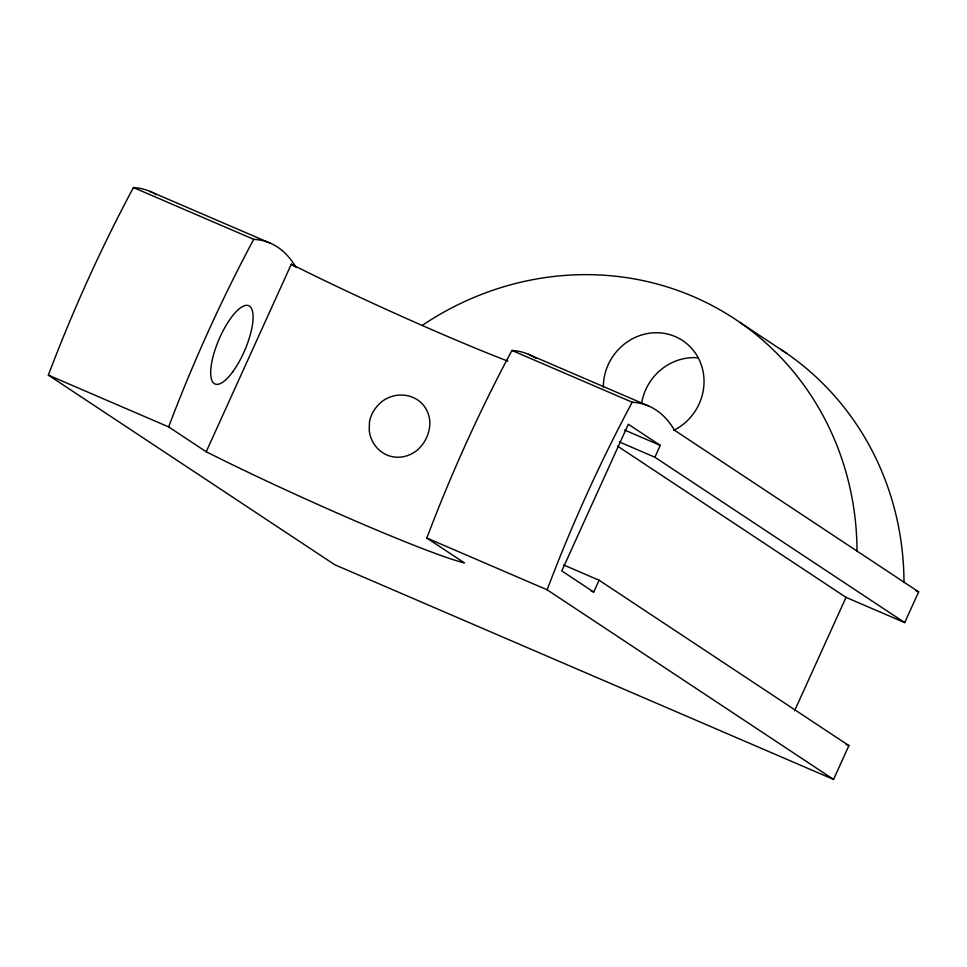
<?xml version="1.0" encoding="UTF-8"?>
<svg xmlns="http://www.w3.org/2000/svg" width="967" height="967" viewBox="0 0 967 967"><rect width="100%" height="100%" fill="white"/><g stroke="black" fill="none" stroke-linecap="round" stroke-linejoin="round"><path stroke-width="1.45" d="M535.839 358.298A431.379 141.641 -66.7 0 0 511.918 350.453A529.372 173.818 -66.7 0 0 426.834 538.027L464.402 562.891A181.216 10.117 24.4 0 1 206.213 451.77L291.297 264.209A181.216 10.117 24.4 0 0 507.856 361.15M590.982 590.873L593.726 592.058L599.093 580.224L563.616 564.946M511.918 350.453L632.213 402.236A431.379 141.641 -66.7 0 1 674.47 430.206L918.65 591.877L904.701 622.615L654.889 457.234L660.256 445.388L628.332 424.247L561.791 570.917L593.726 592.058M794.572 710.793L846.028 597.364L617.55 446.101M152.496 192.59A431.379 141.641 -66.7 0 0 133.434 187.562A529.372 173.818 -66.7 0 0 48.35 375.123L334.787 564.764L833.566 779.438L848.905 745.617L599.093 580.224M149.97 191.406L270.264 243.176M528.453 354.297L648.748 406.067M133.434 187.562L253.729 239.333A431.379 141.641 -66.7 0 1 295.987 267.315M624.585 430.037L660.256 445.388M619.412 441.955L654.889 457.234M915.979 590.728L918.65 591.877M846.028 597.364L904.701 622.615M48.35 375.123L168.645 426.906L206.213 451.77M426.834 538.027L547.129 589.797L833.566 779.438M846.185 744.433L848.905 745.617M739.936 322.434L786.884 353.511M291.297 264.209L294.814 266.541M603.335 387.223A52.411 49.426 -56.5 0 1 646.718 333.7A52.411 49.426 -56.5 0 1 702.151 367.641A52.411 49.426 -56.5 0 1 673.757 430.339M641.641 403.106A52.411 49.426 -56.5 0 1 698.404 357.814M422.506 325.202A298.416 281.373 -56.5 0 1 711.156 305.04A298.416 281.373 -56.5 0 1 857.028 551.492M780.78 349.401A298.416 281.373 -56.5 0 1 903.988 582.581M153.741 193.231A431.379 141.641 -66.7 0 1 156.17 194.645M168.645 426.906A529.372 173.818 -66.7 0 1 253.729 239.333M547.129 589.797A529.372 173.818 -66.7 0 1 632.213 402.236M369.479 421.842L369.225 430.061A31.766 30.702 -53.5 0 0 387.09 455.082A31.766 29.022 -58.4 0 0 416.789 450.537C425.178 443.454 430.17 432.757 429.844 421.757A31.766 29.022 -58.4 0 0 413.199 397.546A31.766 30.702 -53.5 0 0 382.279 401.281C375.812 406.503 370.929 413.525 369.479 421.842M232.781 371.763A42.608 13.985 -66.7 0 0 249.776 306.309A42.608 13.985 -66.7 0 0 213.103 356.4A42.608 13.985 -66.7 0 0 232.781 371.763"/></g></svg>
